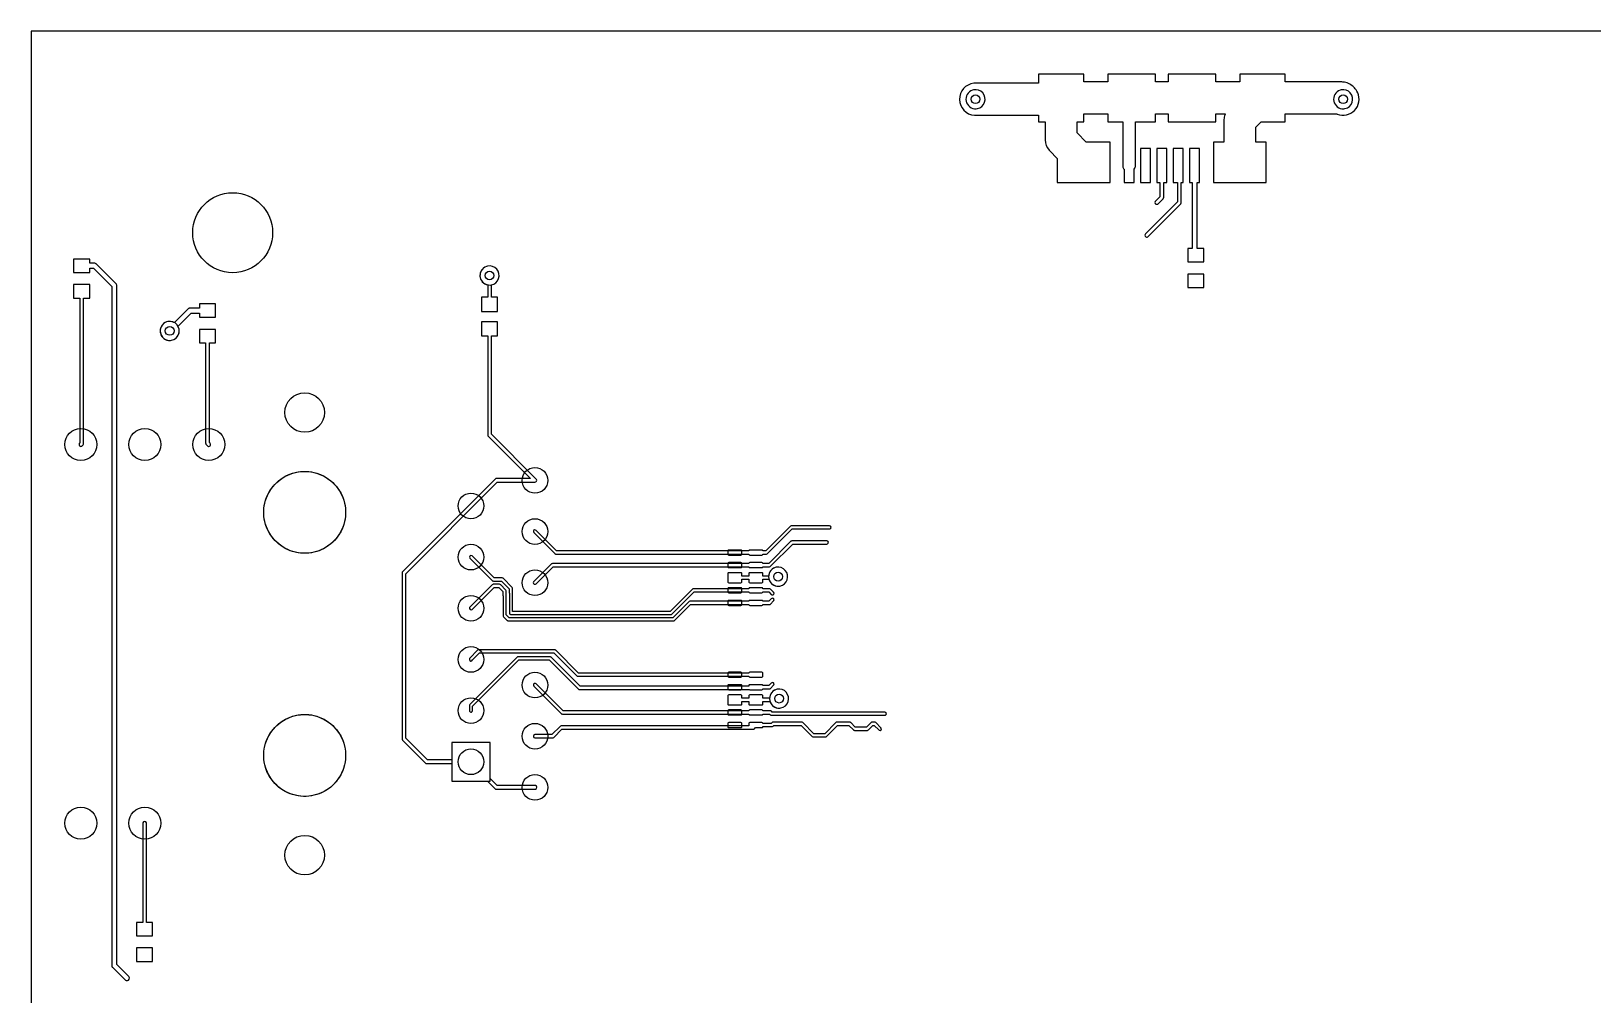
# Model space of a CAD drawing. Header units: millimetres. Extents: x 0 to 170, y 0 to 220.
# Drawn here: x 0 to 62, y 181.7 to 220 of the extents above; entities that cross this region are included whole.
import ezdxf

# ---------------------------------------------------------------- set-up
doc = ezdxf.new("R2010")
doc.units = ezdxf.units.MM

msp = doc.modelspace()

# ---------------------------------------------------------------- linework, layer by layer
at = {"layer": '16_copper'}
for points in [[(37.574, 216.928, 1), (37.426, 217.672), (37.378, 217.659, 0.876976), (37.525, 216.922)], [(52.174, 216.928, 1), (52.026, 217.672), (51.978, 217.659, 0.876976), (52.125, 216.922)], [(18.274, 209.928, 1), (18.126, 210.672), (18.078, 210.659, 0.876976), (18.225, 209.922)], [(5.574, 207.728, 1), (5.426, 208.472), (5.378, 208.459, 0.876976), (5.525, 207.722)], [(29.735, 197.971, 1), (29.587, 198.715), (29.54, 198.702, 0.876976), (29.686, 197.965)], [(29.774, 193.128, 1), (29.626, 193.872), (29.578, 193.859, 0.876976), (29.725, 193.122)]]:
    msp.add_lwpolyline(points, format="xyb", close=True, dxfattribs=at)
msp.add_lwpolyline([(18.229, 191.755), (16.699, 191.755), (16.699, 190.225), (18.229, 190.225)], close=True, dxfattribs=at)
at = {"layer": '1_copper'}
for points in [[(42.85, 215.6), (41.898, 215.6), (41.535, 215.963), (41.535, 216.4), (41.8, 216.4), (41.8, 216.715), (42.75, 216.715), (42.75, 216.4), (43.346, 216.4), (43.346, 214.675), (43.349, 214.635, 0.118225), (43.394, 214.526), (43.4, 214.519), (43.4, 214), (43.8, 214), (43.8, 214.519), (43.805, 214.525, 0.159104), (43.854, 214.675), (43.854, 216.4), (44.65, 216.4), (44.65, 216.715), (45.15, 216.715), (45.15, 216.4), (47.05, 216.4), (47.05, 216.715), (47.424, 216.715), (47.422, 216.712), (47.412, 216.691, 0.080859), (47.366, 216.492), (47.365, 216.45), (47.365, 215.6), (46.95, 215.6), (46.95, 214), (49.05, 214), (49.05, 215.6), (48.635, 215.6), (48.635, 216.187), (48.848, 216.4), (49.8, 216.4), (49.8, 216.715), (51.854, 216.715), (51.859, 216.712, 0.677286), (52.679, 217.56), (52.651, 217.616, 0.0482), (52.578, 217.719), (52.549, 217.749), (52.499, 217.799, 0.181869), (52.092, 217.984), (52.05, 217.985), (49.8, 217.985), (49.8, 218.3), (48, 218.3), (48, 217.985), (47.05, 217.985), (47.05, 218.3), (45.15, 218.3), (45.15, 217.985), (44.65, 217.985), (44.65, 218.3), (42.75, 218.3), (42.75, 217.985), (41.8, 217.985), (41.8, 218.3), (40, 218.3), (40, 217.935), (37.5, 217.935), (37.437, 217.932, 0.920724), (37.458, 216.666), (37.5, 216.665), (40, 216.665), (40, 216.4), (40.265, 216.4), (40.265, 215.7), (40.265, 215.692), (40.265, 215.684, 0.1754), (40.422, 215.281), (40.451, 215.251), (40.75, 214.952), (40.75, 214), (42.85, 214)], [(44.32, 211.829), (44.339, 211.838), (44.352, 211.848), (45.652, 213.148), (45.658, 213.156), (45.664, 213.164, 0.073107), (45.672, 213.184), (45.672, 213.185), (45.672, 213.185), (45.672, 213.188), (45.674, 213.2), (45.674, 214), (45.75, 214), (45.75, 215.35), (45.35, 215.35), (45.35, 214), (45.526, 214), (45.526, 213.23), (44.248, 211.952), (44.235, 211.935, 0.560364), (44.298, 211.827)], [(44.72, 213.129), (44.739, 213.138), (44.752, 213.148), (44.952, 213.348), (44.958, 213.356), (44.964, 213.364, 0.073107), (44.972, 213.384), (44.972, 213.385), (44.972, 213.385), (44.972, 213.388), (44.974, 213.4), (44.974, 214), (45.1, 214), (45.1, 215.35), (44.7, 215.35), (44.7, 214), (44.827, 214), (44.827, 213.43), (44.648, 213.252), (44.635, 213.235, 0.560364), (44.698, 213.127)], [(3.821, 182.302, 0.546726), (3.88, 182.46), (3.871, 182.471), (3.4, 182.941), (3.4, 209.9), (3.399, 209.907), (3.399, 209.914, 0.125733), (3.38, 209.96), (3.374, 209.967), (3.373, 209.968), (3.372, 209.969), (3.371, 209.971), (2.583, 210.758), (2.577, 210.763), (2.572, 210.768, 0.125734), (2.526, 210.787), (2.518, 210.787), (2.516, 210.787), (2.515, 210.787), (2.513, 210.788), (2.322, 210.788), (2.322, 210.955), (1.678, 210.955), (1.678, 210.42), (2.322, 210.42), (2.322, 210.588), (2.471, 210.588), (3.2, 209.859), (3.2, 182.9), (3.201, 182.893), (3.201, 182.886, 0.125733), (3.22, 182.84), (3.226, 182.833), (3.227, 182.832), (3.228, 182.831), (3.229, 182.829), (3.729, 182.329), (3.749, 182.314, 0.125733), (3.797, 182.3)], [(18.515, 209.435), (18.274, 209.435), (18.274, 209.928), (18.274, 209.928, 1), (18.126, 210.672), (18.078, 210.659, 0.767329), (18.126, 209.928), (18.127, 209.928), (18.127, 209.435), (17.885, 209.435), (17.885, 208.875), (18.515, 208.875)], [(1.99, 203.518), (2.009, 203.526), (2.022, 203.536), (2.052, 203.566, 0.141551), (2.072, 203.602), (2.072, 203.603), (2.072, 203.604), (2.072, 203.606), (2.074, 203.618), (2.074, 209.405), (2.322, 209.405), (2.322, 209.94), (1.678, 209.94), (1.678, 209.405), (1.927, 209.405), (1.927, 203.649), (1.918, 203.64), (1.905, 203.623), (1.898, 203.603, 0.468096), (1.968, 203.515)], [(5.574, 207.728, 0.493145), (5.84, 208.268), (5.829, 208.287), (6.349, 208.808), (6.678, 208.808), (6.678, 208.64), (7.322, 208.64), (7.322, 209.175), (6.678, 209.175), (6.678, 209.008), (6.308, 209.008), (6.3, 209.007), (6.293, 209.006, 0.125733), (6.247, 208.987), (6.241, 208.982), (6.239, 208.981), (6.239, 208.98), (6.237, 208.978), (5.687, 208.429), (5.668, 208.44, 1), (5.332, 207.76), (5.378, 207.741, 0.09849), (5.525, 207.722)], [(20.004, 202.093, 0.590369), (20.066, 202.205), (20.059, 202.215), (20.057, 202.217), (20.057, 202.217), (20.056, 202.218), (18.274, 204), (18.274, 207.905), (18.515, 207.905), (18.515, 208.465), (17.885, 208.465), (17.885, 207.905), (18.127, 207.905), (18.127, 203.97), (18.128, 203.96), (18.129, 203.95, 0.073089), (18.138, 203.931), (18.138, 203.93), (18.139, 203.929), (18.141, 203.927), (18.148, 203.918), (19.827, 202.24), (18.48, 202.24), (18.47, 202.238), (18.46, 202.237, 0.073089), (18.441, 202.228), (18.44, 202.228), (18.439, 202.227), (18.437, 202.225), (18.428, 202.218), (14.748, 198.538), (14.742, 198.53), (14.736, 198.522, 0.073107), (14.728, 198.502), (14.728, 198.501), (14.728, 198.501), (14.728, 198.498), (14.727, 198.486), (14.727, 191.9), (14.728, 191.89), (14.729, 191.88, 0.073089), (14.738, 191.861), (14.738, 191.86), (14.739, 191.859), (14.741, 191.857), (14.748, 191.848), (15.658, 190.938), (15.666, 190.932), (15.674, 190.926, 0.073107), (15.694, 190.918), (15.695, 190.918), (15.695, 190.918), (15.698, 190.918), (15.71, 190.917), (16.699, 190.917), (16.699, 190.225), (18.125, 190.225), (18.428, 189.922), (18.436, 189.916), (18.444, 189.91, 0.073107), (18.464, 189.902), (18.465, 189.902), (18.465, 189.902), (18.468, 189.902), (18.48, 189.901), (20.004, 189.901), (20.025, 189.904, 0.770822), (20.02, 190.046), (20.004, 190.048), (18.51, 190.048), (18.229, 190.329), (18.229, 191.755), (16.699, 191.755), (16.699, 191.064), (15.74, 191.064), (14.873, 191.93), (14.873, 198.456), (18.51, 202.093)], [(7.077, 203.52, 0.468086), (7.112, 203.628), (7.102, 203.64), (7.074, 203.669), (7.074, 207.625), (7.322, 207.625), (7.322, 208.16), (6.678, 208.16), (6.678, 207.625), (6.927, 207.625), (6.927, 203.638), (6.928, 203.629), (6.929, 203.619, 0.073089), (6.938, 203.599), (6.938, 203.598), (6.939, 203.598), (6.941, 203.596), (6.948, 203.586), (6.998, 203.536), (7.015, 203.524, 0.14698), (7.057, 203.515)], [(29.038, 199.208), (29.052, 199.222), (29.059, 199.237), (29.2, 199.237), (29.205, 199.237, 0.178713), (29.245, 199.255), (30.226, 200.237), (31.7, 200.237), (31.72, 200.24, 0.854129), (31.7, 200.364), (30.2, 200.364), (30.195, 200.363, 0.178713), (30.155, 200.345), (29.174, 199.364), (29.059, 199.364), (29.052, 199.378), (29.038, 199.392), (29.02, 199.4), (28.535, 199.4), (28.517, 199.392), (28.503, 199.378), (28.496, 199.364), (20.864, 199.364), (20.049, 200.179), (20.033, 200.191, 0.854129), (19.959, 200.089), (20.793, 199.255), (20.797, 199.252, 0.17873), (20.838, 199.237), (28.496, 199.237), (28.503, 199.222), (28.517, 199.208), (28.535, 199.2), (29.02, 199.2)], [(20.033, 198.045), (20.049, 198.057), (20.728, 198.737), (28.496, 198.737), (28.503, 198.722), (28.517, 198.708), (28.535, 198.7), (29.02, 198.7), (29.038, 198.708), (29.052, 198.722), (29.059, 198.737), (29.314, 198.737), (29.319, 198.737, 0.178713), (29.359, 198.755), (30.24, 199.637), (31.6, 199.637), (31.62, 199.64, 0.854129), (31.6, 199.764), (30.214, 199.764), (30.209, 199.763, 0.178713), (30.169, 199.745), (29.288, 198.864), (29.059, 198.864), (29.052, 198.878), (29.038, 198.892), (29.02, 198.9), (28.535, 198.9), (28.517, 198.892), (28.503, 198.878), (28.496, 198.864), (20.702, 198.864), (20.697, 198.863, 0.178713), (20.657, 198.845), (19.959, 198.147), (19.947, 198.131, 0.612534), (20.014, 198.039)], [(25.405, 196.837, 0.178713), (25.445, 196.855), (26.326, 197.737), (28.496, 197.737), (28.503, 197.722), (28.517, 197.708), (28.535, 197.7), (29.02, 197.7), (29.038, 197.708), (29.052, 197.722), (29.059, 197.737), (29.288, 197.737), (29.392, 197.632), (29.408, 197.62, 0.854129), (29.482, 197.722), (29.359, 197.845), (29.355, 197.848, 0.17873), (29.314, 197.864), (29.059, 197.864), (29.052, 197.878), (29.038, 197.892), (29.02, 197.9), (28.535, 197.9), (28.517, 197.892), (28.503, 197.878), (28.496, 197.864), (26.3, 197.864), (26.295, 197.863, 0.178713), (26.255, 197.845), (25.374, 196.964), (19.117, 196.964), (19.117, 197.701), (19.117, 197.706, 0.078707), (19.112, 197.725), (19.112, 197.725), (19.112, 197.886), (19.111, 197.891, 0.178713), (19.093, 197.931), (18.75, 198.274), (18.746, 198.277, 0.17873), (18.705, 198.293), (18.379, 198.293), (17.509, 199.163), (17.493, 199.175, 0.854129), (17.419, 199.073), (18.308, 198.184), (18.312, 198.181, 0.17873), (18.353, 198.166), (18.679, 198.166), (18.985, 197.859), (18.985, 197.706), (18.986, 197.701, 0.073215), (18.99, 197.682), (18.991, 197.682), (18.991, 196.9), (18.992, 196.89), (18.994, 196.88), (18.994, 196.88), (18.994, 196.88, 0.078538), (19.003, 196.863), (19.003, 196.863), (19.003, 196.863), (19.01, 196.855), (19.017, 196.849), (19.017, 196.849), (19.017, 196.849), (19.027, 196.843), (19.034, 196.84), (19.034, 196.84), (19.034, 196.84), (19.054, 196.837), (19.054, 196.837), (19.054, 196.837), (25.4, 196.837)], [(29.735, 197.971, 1), (29.587, 198.715), (29.54, 198.702, 0.303348), (29.283, 198.368), (29.283, 198.364), (29.06, 198.364), (29.06, 198.46), (29.052, 198.478), (29.038, 198.492), (29.02, 198.5), (28.535, 198.5), (28.517, 198.492), (28.503, 198.478), (28.495, 198.46), (28.495, 198.364), (28.225, 198.364), (28.225, 198.46), (28.217, 198.478), (28.203, 198.492), (28.185, 198.5), (27.7, 198.5), (27.682, 198.492), (27.668, 198.478), (27.66, 198.46), (27.66, 198.14), (27.668, 198.122), (27.682, 198.108), (27.7, 198.1), (28.185, 198.1), (28.203, 198.108), (28.217, 198.122), (28.225, 198.14), (28.225, 198.237), (28.495, 198.237), (28.495, 198.14), (28.503, 198.122), (28.517, 198.108), (28.535, 198.1), (29.02, 198.1), (29.038, 198.108), (29.052, 198.122), (29.06, 198.14), (29.06, 198.237), (29.298, 198.237), (29.302, 198.221, 0.339454), (29.686, 197.965)], [(25.51, 196.583, 0.178713), (25.55, 196.601), (26.186, 197.237), (28.496, 197.237), (28.503, 197.222), (28.517, 197.208), (28.535, 197.2), (29.02, 197.2), (29.038, 197.208), (29.052, 197.222), (29.059, 197.237), (29.314, 197.237), (29.319, 197.237, 0.178713), (29.359, 197.255), (29.482, 197.378), (29.494, 197.394, 0.854129), (29.392, 197.468), (29.288, 197.364), (29.059, 197.364), (29.052, 197.378), (29.038, 197.392), (29.02, 197.4), (28.535, 197.4), (28.517, 197.392), (28.503, 197.378), (28.496, 197.364), (26.159, 197.364), (26.154, 197.363, 0.178713), (26.114, 197.345), (25.479, 196.71), (18.975, 196.71), (18.864, 196.821), (18.864, 197.596), (18.863, 197.6, 0.073215), (18.858, 197.62), (18.858, 197.62), (18.858, 197.781), (18.857, 197.785, 0.178713), (18.839, 197.825), (18.645, 198.02), (18.641, 198.023, 0.17873), (18.6, 198.038), (18.353, 198.038), (18.348, 198.038, 0.178713), (18.308, 198.02), (17.419, 197.131), (17.407, 197.115, 0.854129), (17.509, 197.041), (18.379, 197.912), (18.574, 197.912), (18.731, 197.754), (18.731, 197.601), (18.732, 197.596, 0.078707), (18.736, 197.577), (18.736, 197.577), (18.736, 196.795), (18.737, 196.79, 0.178713), (18.755, 196.75), (18.904, 196.601), (18.908, 196.598, 0.17873), (18.949, 196.583), (25.505, 196.583)], [(29.038, 194.358), (29.052, 194.372), (29.06, 194.39), (29.06, 194.51), (29.052, 194.528), (29.038, 194.542), (29.02, 194.55), (28.535, 194.55), (28.517, 194.542), (28.503, 194.528), (28.496, 194.514), (21.736, 194.514), (20.83, 195.419), (20.826, 195.422, 0.17873), (20.785, 195.438), (17.774, 195.438), (17.769, 195.437, 0.178713), (17.729, 195.419), (17.419, 195.109), (17.416, 195.105, 0.166594), (17.401, 195.064), (17.401, 195.054, 0.853658), (17.524, 195.034), (17.524, 195.035), (17.801, 195.311), (20.759, 195.311), (21.664, 194.405), (21.668, 194.402, 0.17873), (21.709, 194.387), (28.496, 194.387), (28.503, 194.372), (28.517, 194.358), (28.535, 194.35), (29.02, 194.35)], [(17.484, 192.962, 0.325097), (17.527, 193.022), (17.527, 193.196), (19.368, 195.037), (20.574, 195.037), (21.729, 193.881), (21.734, 193.878, 0.17873), (21.774, 193.862), (28.512, 193.862), (28.517, 193.858), (28.535, 193.85), (29.02, 193.85), (29.038, 193.858), (29.052, 193.872), (29.059, 193.887), (29.314, 193.887), (29.319, 193.887, 0.178713), (29.359, 193.905), (29.482, 194.028), (29.494, 194.044, 0.854129), (29.392, 194.118), (29.288, 194.014), (29.059, 194.014), (29.052, 194.028), (29.038, 194.042), (29.02, 194.05), (28.535, 194.05), (28.517, 194.042), (28.503, 194.028), (28.495, 194.01), (28.495, 193.989), (21.801, 193.989), (20.645, 195.145), (20.641, 195.148, 0.17873), (20.6, 195.163), (19.342, 195.163), (19.337, 195.163, 0.178713), (19.297, 195.145), (17.419, 193.267), (17.416, 193.263, 0.17873), (17.401, 193.222), (17.401, 193.022), (17.404, 193.002, 0.324801), (17.464, 192.959)], [(33.92, 192.84, 0.854129), (33.9, 192.964), (29.426, 192.964), (29.395, 192.995, 0.198912), (29.35, 193.014), (29.059, 193.014), (29.052, 193.028), (29.038, 193.042), (29.02, 193.05), (28.535, 193.05), (28.517, 193.042), (28.503, 193.028), (28.496, 193.013), (21.119, 193.013), (20.049, 194.083), (20.033, 194.095, 0.854129), (19.959, 193.993), (21.048, 192.904), (21.052, 192.901, 0.17873), (21.093, 192.886), (28.497, 192.886), (28.503, 192.872), (28.517, 192.858), (28.535, 192.85), (29.02, 192.85), (29.038, 192.858), (29.052, 192.872), (29.059, 192.887), (29.324, 192.887), (29.355, 192.855), (29.359, 192.852, 0.17873), (29.4, 192.837), (33.9, 192.837)], [(29.774, 193.128, 1), (29.626, 193.872), (29.578, 193.859, 0.303348), (29.322, 193.525), (29.322, 193.514), (29.06, 193.514), (29.06, 193.61), (29.052, 193.628), (29.038, 193.642), (29.02, 193.65), (28.535, 193.65), (28.517, 193.642), (28.503, 193.628), (28.495, 193.61), (28.495, 193.514), (28.225, 193.514), (28.225, 193.61), (28.217, 193.628), (28.203, 193.642), (28.185, 193.65), (27.7, 193.65), (27.682, 193.642), (27.668, 193.628), (27.66, 193.61), (27.66, 193.29), (27.668, 193.272), (27.682, 193.258), (27.7, 193.25), (28.185, 193.25), (28.203, 193.258), (28.217, 193.272), (28.225, 193.29), (28.225, 193.387), (28.495, 193.387), (28.495, 193.29), (28.503, 193.272), (28.517, 193.258), (28.535, 193.25), (29.02, 193.25), (29.038, 193.258), (29.052, 193.272), (29.06, 193.29), (29.06, 193.387), (29.339, 193.387), (29.341, 193.378, 0.339454), (29.725, 193.122)], [(20.709, 191.943, 0.178713), (20.749, 191.961), (21.074, 192.287), (28.678, 192.287), (28.682, 192.287, 0.178713), (28.722, 192.305), (28.767, 192.35), (29.02, 192.35), (29.038, 192.358), (29.052, 192.372), (29.059, 192.387), (29.414, 192.387), (29.419, 192.387, 0.178713), (29.459, 192.405), (29.49, 192.436), (30.574, 192.436), (31.015, 191.995), (31.019, 191.992, 0.17873), (31.06, 191.977), (31.54, 191.977), (31.545, 191.977, 0.178713), (31.585, 191.995), (32.026, 192.436), (32.474, 192.436), (32.655, 192.255), (32.659, 192.252, 0.17873), (32.7, 192.237), (33.2, 192.237), (33.205, 192.237, 0.178713), (33.245, 192.255), (33.426, 192.436), (33.474, 192.436), (33.655, 192.255), (33.671, 192.243, 0.854129), (33.745, 192.345), (33.545, 192.545), (33.541, 192.548, 0.17873), (33.5, 192.564), (33.4, 192.564), (33.395, 192.563, 0.178713), (33.355, 192.545), (33.174, 192.364), (32.726, 192.364), (32.545, 192.545), (32.541, 192.548, 0.17873), (32.5, 192.564), (32, 192.564), (31.995, 192.563, 0.178713), (31.955, 192.545), (31.514, 192.103), (31.086, 192.103), (30.645, 192.545), (30.641, 192.548, 0.17873), (30.6, 192.564), (29.464, 192.564), (29.459, 192.563, 0.178713), (29.419, 192.545), (29.388, 192.514), (29.059, 192.514), (29.052, 192.528), (29.038, 192.542), (29.02, 192.55), (28.535, 192.55), (28.517, 192.542), (28.503, 192.528), (28.495, 192.51), (28.495, 192.413), (21.048, 192.413), (21.043, 192.413, 0.178713), (21.003, 192.395), (20.678, 192.07), (20.004, 192.07), (19.984, 192.066, 0.854129), (20.004, 191.942), (20.704, 191.942)], [(4.822, 184.615), (4.583, 184.615), (4.583, 188.552), (4.58, 188.573, 0.770822), (4.438, 188.568), (4.437, 188.552), (4.437, 184.615), (4.178, 184.615), (4.178, 184.08), (4.822, 184.08)]]:
    msp.add_lwpolyline(points, format="xyb", close=True, dxfattribs=at)
for points in [[(44.45, 215.35), (44.05, 215.35), (44.05, 214), (44.45, 214)], [(46.572, 211.375), (46.3, 211.375), (46.3, 214), (46.4, 214), (46.4, 215.35), (46, 215.35), (46, 214), (46.1, 214), (46.1, 211.375), (45.928, 211.375), (45.928, 210.84), (46.572, 210.84)], [(46.572, 210.36), (45.928, 210.36), (45.928, 209.825), (46.572, 209.825)], [(28.203, 199.208), (28.217, 199.222), (28.225, 199.24), (28.225, 199.36), (28.217, 199.378), (28.203, 199.392), (28.185, 199.4), (27.7, 199.4), (27.682, 199.392), (27.668, 199.378), (27.66, 199.36), (27.66, 199.24), (27.668, 199.222), (27.682, 199.208), (27.7, 199.2), (28.185, 199.2)], [(28.203, 198.708), (28.217, 198.722), (28.225, 198.74), (28.225, 198.86), (28.217, 198.878), (28.203, 198.892), (28.185, 198.9), (27.7, 198.9), (27.682, 198.892), (27.668, 198.878), (27.66, 198.86), (27.66, 198.74), (27.668, 198.722), (27.682, 198.708), (27.7, 198.7), (28.185, 198.7)], [(28.203, 197.708), (28.217, 197.722), (28.225, 197.74), (28.225, 197.86), (28.217, 197.878), (28.203, 197.892), (28.185, 197.9), (27.7, 197.9), (27.682, 197.892), (27.668, 197.878), (27.66, 197.86), (27.66, 197.74), (27.668, 197.722), (27.682, 197.708), (27.7, 197.7), (28.185, 197.7)], [(28.203, 197.208), (28.217, 197.222), (28.225, 197.24), (28.225, 197.36), (28.217, 197.378), (28.203, 197.392), (28.185, 197.4), (27.7, 197.4), (27.682, 197.392), (27.668, 197.378), (27.66, 197.36), (27.66, 197.24), (27.668, 197.222), (27.682, 197.208), (27.7, 197.2), (28.185, 197.2)], [(28.203, 194.358), (28.217, 194.372), (28.225, 194.39), (28.225, 194.51), (28.217, 194.528), (28.203, 194.542), (28.185, 194.55), (27.7, 194.55), (27.682, 194.542), (27.668, 194.528), (27.66, 194.51), (27.66, 194.39), (27.668, 194.372), (27.682, 194.358), (27.7, 194.35), (28.185, 194.35)], [(28.203, 193.858), (28.217, 193.872), (28.225, 193.89), (28.225, 194.01), (28.217, 194.028), (28.203, 194.042), (28.185, 194.05), (27.7, 194.05), (27.682, 194.042), (27.668, 194.028), (27.66, 194.01), (27.66, 193.89), (27.668, 193.872), (27.682, 193.858), (27.7, 193.85), (28.185, 193.85)], [(28.203, 192.858), (28.217, 192.872), (28.225, 192.89), (28.225, 193.01), (28.217, 193.028), (28.203, 193.042), (28.185, 193.05), (27.7, 193.05), (27.682, 193.042), (27.668, 193.028), (27.66, 193.01), (27.66, 192.89), (27.668, 192.872), (27.682, 192.858), (27.7, 192.85), (28.185, 192.85)], [(28.203, 192.358), (28.217, 192.372), (28.225, 192.39), (28.225, 192.51), (28.217, 192.528), (28.203, 192.542), (28.185, 192.55), (27.7, 192.55), (27.682, 192.542), (27.668, 192.528), (27.66, 192.51), (27.66, 192.39), (27.668, 192.372), (27.682, 192.358), (27.7, 192.35), (28.185, 192.35)], [(4.822, 183.6), (4.178, 183.6), (4.178, 183.065), (4.822, 183.065)]]:
    msp.add_lwpolyline(points, close=True, dxfattribs=at)
at = {"layer": 'drills_NPTH'}
for centre in [(10.86, 200.896), (10.86, 191.244)]:
    msp.add_circle(centre, 1.626, dxfattribs=at)
at = {"layer": 'drills_PTH'}
for centre, radius in [((8, 212), 1.588), ((10.86, 204.858), 0.785), ((1.97, 203.588), 0.635), ((4.51, 203.588), 0.635), ((7.05, 203.588), 0.635), ((20.004, 202.166), 0.51), ((17.464, 201.15), 0.51), ((20.004, 200.134), 0.51), ((17.464, 199.118), 0.51), ((20.004, 198.102), 0.51), ((17.464, 197.086), 0.51), ((17.464, 195.054), 0.51), ((20.004, 194.038), 0.51), ((17.464, 193.022), 0.51), ((20.004, 192.006), 0.51), ((17.464, 190.99), 0.51), ((20.004, 189.974), 0.51), ((1.97, 188.552), 0.635), ((4.51, 188.552), 0.635), ((10.86, 187.282), 0.785)]:
    msp.add_circle(centre, radius, dxfattribs=at)
at = {"layer": 'drills_via_1_16'}
for centre in [(37.5, 217.3), (52.1, 217.3), (18.2, 210.3), (5.5, 208.1), (29.661, 198.343), (29.7, 193.5)]:
    msp.add_circle(centre, 0.175, dxfattribs=at)
at = {"layer": 'holes'}
for points in [[(10.913, 202.522), (11.019, 202.515), (11.125, 202.501), (11.229, 202.48), (11.332, 202.452), (11.433, 202.418), (11.531, 202.377), (11.627, 202.33), (11.719, 202.277), (11.807, 202.218), (11.892, 202.153), (11.972, 202.083), (12.047, 202.008), (12.117, 201.928), (12.182, 201.843), (12.241, 201.755), (12.294, 201.663), (12.341, 201.567), (12.382, 201.469), (12.416, 201.368), (12.444, 201.265), (12.465, 201.161), (12.479, 201.055), (12.486, 200.949), (12.486, 200.843), (12.479, 200.737), (12.465, 200.631), (12.444, 200.527), (12.416, 200.424), (12.382, 200.323), (12.341, 200.225), (12.294, 200.129), (12.241, 200.037), (12.182, 199.949), (12.117, 199.864), (12.047, 199.784), (11.972, 199.709), (11.892, 199.639), (11.807, 199.574), (11.719, 199.515), (11.627, 199.462), (11.531, 199.415), (11.433, 199.374), (11.332, 199.34), (11.229, 199.312), (11.125, 199.291), (11.019, 199.277), (10.913, 199.27), (10.807, 199.27), (10.701, 199.277), (10.595, 199.291), (10.491, 199.312), (10.388, 199.34), (10.287, 199.374), (10.189, 199.415), (10.093, 199.462), (10.001, 199.515), (9.913, 199.574), (9.828, 199.639), (9.748, 199.709), (9.673, 199.784), (9.603, 199.864), (9.538, 199.949), (9.479, 200.037), (9.426, 200.129), (9.379, 200.225), (9.338, 200.323), (9.304, 200.424), (9.276, 200.527), (9.255, 200.631), (9.241, 200.737), (9.234, 200.843), (9.234, 200.949), (9.241, 201.055), (9.255, 201.161), (9.276, 201.265), (9.304, 201.368), (9.338, 201.469), (9.379, 201.567), (9.426, 201.663), (9.479, 201.755), (9.538, 201.843), (9.603, 201.928), (9.673, 202.008), (9.748, 202.083), (9.828, 202.153), (9.913, 202.218), (10.001, 202.277), (10.093, 202.33), (10.189, 202.377), (10.287, 202.418), (10.388, 202.452), (10.491, 202.48), (10.595, 202.501), (10.701, 202.515), (10.807, 202.522), (10.913, 202.522)], [(10.913, 192.87), (11.019, 192.863), (11.125, 192.849), (11.229, 192.828), (11.332, 192.8), (11.433, 192.766), (11.531, 192.725), (11.627, 192.678), (11.719, 192.625), (11.807, 192.566), (11.892, 192.501), (11.972, 192.431), (12.047, 192.356), (12.117, 192.276), (12.182, 192.191), (12.241, 192.103), (12.294, 192.011), (12.341, 191.915), (12.382, 191.817), (12.416, 191.716), (12.444, 191.613), (12.465, 191.509), (12.479, 191.403), (12.486, 191.297), (12.486, 191.191), (12.479, 191.085), (12.465, 190.979), (12.444, 190.875), (12.416, 190.772), (12.382, 190.671), (12.341, 190.573), (12.294, 190.477), (12.241, 190.385), (12.182, 190.297), (12.117, 190.212), (12.047, 190.132), (11.972, 190.057), (11.892, 189.987), (11.807, 189.922), (11.719, 189.863), (11.627, 189.81), (11.531, 189.763), (11.433, 189.722), (11.332, 189.688), (11.229, 189.66), (11.125, 189.639), (11.019, 189.625), (10.913, 189.618), (10.807, 189.618), (10.701, 189.625), (10.595, 189.639), (10.491, 189.66), (10.388, 189.688), (10.287, 189.722), (10.189, 189.763), (10.093, 189.81), (10.001, 189.863), (9.913, 189.922), (9.828, 189.987), (9.748, 190.057), (9.673, 190.132), (9.603, 190.212), (9.538, 190.297), (9.479, 190.385), (9.426, 190.477), (9.379, 190.573), (9.338, 190.671), (9.304, 190.772), (9.276, 190.875), (9.255, 190.979), (9.241, 191.085), (9.234, 191.191), (9.234, 191.297), (9.241, 191.403), (9.255, 191.509), (9.276, 191.613), (9.304, 191.716), (9.338, 191.817), (9.379, 191.915), (9.426, 192.011), (9.479, 192.103), (9.538, 192.191), (9.603, 192.276), (9.673, 192.356), (9.748, 192.431), (9.828, 192.501), (9.913, 192.566), (10.001, 192.625), (10.093, 192.678), (10.189, 192.725), (10.287, 192.766), (10.388, 192.8), (10.491, 192.828), (10.595, 192.849), (10.701, 192.863), (10.807, 192.87), (10.913, 192.87)]]:
    msp.add_lwpolyline(points, close=True, dxfattribs=at)
at = {"layer": 'outline'}
msp.add_lwpolyline([(0, 0), (170, 0), (170, 220), (0, 220), (0, 0)], close=True, dxfattribs=at)

doc.saveas('drawing.dxf')
